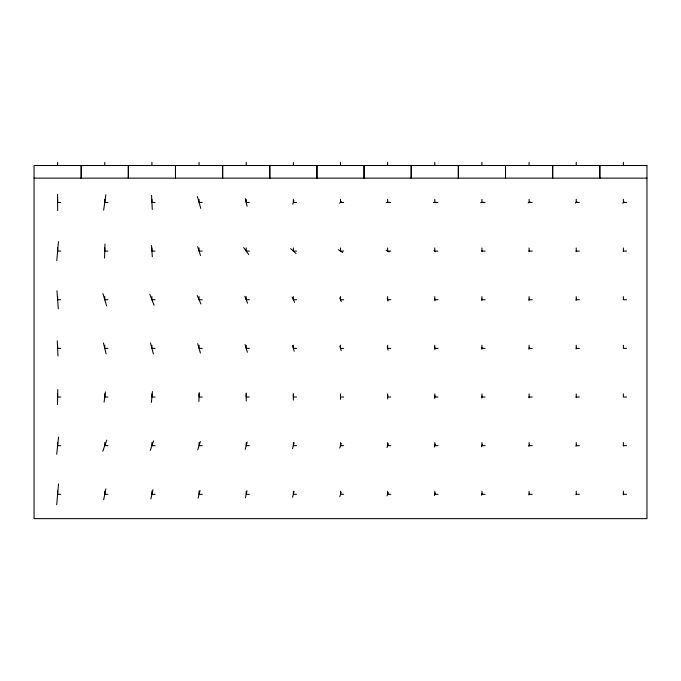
<?xml version="1.0" encoding="UTF-8"?>
<svg xmlns="http://www.w3.org/2000/svg" width="681" height="681" viewBox="0 0 681 681"><rect width="100%" height="100%" fill="white"/><g stroke="black" fill="none" stroke-linecap="round" stroke-linejoin="round"><path stroke-width="1.02" d="M481.935 349.353L481.935 347.412M387.634 398.947L387.659 395.108M57.442 404.531L57.808 389.523M104.559 258.116L104.976 244.079M198.903 401.509L199.218 392.545M56.778 260.576L58.464 241.61M56.693 504.766L58.557 483.859M434.665 398.428L434.921 395.618M481.867 300.551L482.012 298.925M151.403 402.488L152.425 391.558M56.702 454.236L58.549 437.108M529.001 349.157L529.171 347.608M104.091 402.148L105.444 391.907M103.648 210.174L105.887 194.74M576.135 349.004L576.33 347.753M528.984 251.681L529.18 250.506M481.756 398.036L482.122 396.01M576.1 397.678L576.356 396.368M103.682 499.76L105.861 488.864M245.432 497.82L246.99 490.797M528.933 300.432L529.239 299.044M150.867 498.943L152.97 489.673M198.086 498.237L200.035 490.38M292.583 497.224L294.124 491.401M245.203 449.375L247.212 441.952M292.532 448.626L294.175 442.71M481.654 495.317L482.225 493.299M528.873 397.789L529.299 396.257M434.367 447.111L435.219 444.225M292.821 204.249L293.886 200.657M339.793 496.602L341.207 492.022M197.754 449.877L200.376 441.458M434.418 495.521L435.168 493.104M576.015 300.398L576.441 299.078M339.742 448.038L341.258 443.297M528.873 494.942L529.299 493.674M576.024 251.698L576.432 250.497M150.28 450.464L153.557 440.871M102.763 451.265L106.781 440.071M386.987 447.528L388.315 443.808M387.038 495.904L388.264 492.721M481.501 446.745L482.378 444.591M623.183 251.544L623.566 250.642M576.032 494.755L576.432 493.861M528.728 446.361L529.443 444.974M575.947 446.217L576.518 445.119M622.894 203.304L623.864 201.602M575.385 203.04L577.071 201.865M339.393 203.202L341.607 201.704M528.141 202.878L530.022 202.027M480.633 202.691L483.246 202.214M386.187 202.632L389.106 202.274M433.337 202.555L436.24 202.351M34.05 178.133L646.95 178.133M60.779 202.453L57.621 202.453L57.621 199.303M107.921 202.453L104.772 202.453L104.772 199.303M155.072 202.453L151.914 202.453L151.914 199.303M202.214 202.453L199.065 202.453L199.065 199.303M249.357 202.453L246.207 202.453L246.207 199.303M296.507 202.453L293.349 202.453L293.349 199.303M343.65 202.453L340.5 202.453L340.5 199.303M390.8 202.453L387.642 202.453L387.642 199.303M437.943 202.453L434.793 202.453L434.793 199.303M485.093 202.453L481.935 202.453L481.935 199.303M532.236 202.453L529.086 202.453L529.086 199.303M579.386 202.453L576.228 202.453L576.228 199.303M626.529 202.453L623.379 202.453L623.379 199.303M60.779 251.093L57.621 251.093L57.621 247.944M107.921 251.093L104.772 251.093L104.772 247.944M155.064 251.093L151.914 251.093L151.914 247.944M202.214 251.102L199.065 251.102L199.065 247.944M249.357 251.093L246.207 251.093L246.207 247.944M296.507 251.093L293.349 251.093L293.349 247.944M343.65 251.093L340.5 251.093L340.5 247.944M390.8 251.093L387.642 251.093L387.642 247.944M437.943 251.093L434.793 251.093L434.793 247.944M485.093 251.093L481.935 251.093L481.935 247.944M532.236 251.093L529.086 251.093L529.086 247.944M579.386 251.093L576.228 251.093L576.228 247.944M626.529 251.093L623.379 251.093L623.379 247.944M60.779 299.742L57.621 299.742L57.621 296.584M107.921 299.742L104.772 299.742L104.772 296.584M155.064 299.742L151.914 299.742L151.914 296.584M202.214 299.742L199.065 299.742L199.065 296.584M249.357 299.742L246.207 299.742L246.207 296.584M296.507 299.742L293.358 299.742L293.358 296.584M343.65 299.742L340.5 299.742L340.5 296.584M390.8 299.742L387.642 299.742L387.642 296.584M437.943 299.742L434.793 299.742L434.793 296.584M485.093 299.734L481.935 299.734L481.935 296.584M532.236 299.734L529.086 299.734L529.086 296.584M579.386 299.734L576.228 299.734L576.228 296.584M626.529 299.742L623.379 299.742L623.379 296.584M60.779 348.383L57.621 348.383L57.621 345.233M107.921 348.383L104.772 348.383L104.772 345.233M155.064 348.383L151.914 348.383L151.914 345.233M202.214 348.383L199.065 348.383L199.065 345.233M249.365 348.383L246.207 348.383L246.207 345.233M296.507 348.383L293.358 348.383L293.358 345.233M343.65 348.383L340.5 348.383L340.5 345.233M390.8 348.383L387.642 348.383L387.642 345.233M437.943 348.383L434.793 348.383L434.793 345.233M485.093 348.383L481.935 348.383L481.935 345.224M532.236 348.383L529.086 348.383L529.086 345.224M579.386 348.383L576.228 348.383L576.228 345.224M626.529 348.383L623.379 348.383L623.379 345.224M60.779 397.023L57.621 397.023L57.621 393.873M107.921 397.023L104.772 397.023L104.772 393.873M155.072 397.023L151.914 397.023L151.914 393.873M202.214 397.023L199.065 397.023L199.065 393.873M249.365 397.023L246.207 397.023L246.207 393.873M296.507 397.023L293.358 397.023L293.358 393.873M343.65 397.023L340.5 397.023L340.5 393.873M390.8 397.023L387.651 397.023L387.651 393.873M437.943 397.023L434.793 397.023L434.793 393.873M485.093 397.023L481.944 397.023L481.944 393.873M532.236 397.023L529.086 397.023L529.086 393.873M579.386 397.023L576.228 397.023L576.228 393.873M626.529 397.023L623.379 397.023L623.379 393.873M60.779 445.672L57.621 445.672L57.621 442.514M107.921 445.672L104.772 445.672L104.772 442.514M155.072 445.672L151.914 445.672L151.914 442.514M202.214 445.663L199.065 445.663L199.065 442.514M249.365 445.663L246.207 445.663L246.207 442.514M296.507 445.663L293.358 445.663L293.358 442.514M343.65 445.672L340.5 445.672L340.5 442.514M390.8 445.672L387.651 445.672L387.651 442.514M437.943 445.663L434.793 445.663L434.793 442.514M485.093 445.663L481.944 445.663L481.944 442.514M532.236 445.663L529.086 445.663L529.086 442.514M579.386 445.663L576.228 445.663L576.228 442.514M626.529 445.663L623.379 445.663L623.379 442.514M60.779 494.312L57.621 494.312L57.621 491.154M107.921 494.312L104.772 494.312L104.772 491.154M155.072 494.312L151.914 494.312L151.914 491.154M202.214 494.312L199.065 494.312L199.065 491.154M249.357 494.312L246.207 494.312L246.207 491.154M296.507 494.312L293.349 494.312L293.349 491.154M343.65 494.312L340.5 494.312L340.5 491.154M390.8 494.312L387.651 494.312L387.651 491.154M437.943 494.312L434.793 494.312L434.793 491.154M485.093 494.312L481.944 494.312L481.944 491.154M532.236 494.312L529.086 494.312L529.086 491.154M579.386 494.312L576.228 494.312L576.228 491.154M626.529 494.312L623.379 494.312L623.379 491.154M386.136 250.199L389.157 251.996M338.338 249.714L342.662 252.472M433.993 250.455L435.585 251.74M290.676 248.693L296.031 253.494M243.662 247.578L248.752 254.617M481.637 250.523L482.233 251.664M292.123 297.095L294.592 302.39M197.184 295.486L200.938 303.998M339.666 297.844L341.334 301.64M244.837 296.261L247.578 303.215M149.803 294.286L154.025 305.19M623.285 445.425L623.464 445.91M387.208 298.397L388.076 301.079M197.635 246.667L200.486 255.528M292.472 345.514L294.235 351.251M245.049 344.577L247.365 352.188M339.819 346.076L341.181 350.698M102.959 293.588L106.576 305.897M197.694 343.701L200.427 353.064M197.379 196.537L200.742 208.369M150.467 342.935L153.361 353.831M103.444 342.96L106.091 353.814M387.251 346.68L388.042 350.085M245.313 198.622L247.092 206.283M623.302 493.844L623.455 494.781M434.631 298.729L434.946 300.755M434.674 347.097L434.912 349.668M151.505 245.483L152.323 256.711M56.957 290.727L58.285 308.757M151.548 195.379L152.28 209.527M57.264 340.755L57.979 356.018M246.173 393.082L246.25 400.964M57.553 194.323L57.689 210.582M340.483 394.657L340.517 399.389M293.332 393.976L293.383 400.07M623.379 162.367L623.379 165.517M576.228 162.367L576.228 165.517M529.086 162.367L529.086 165.517M481.935 162.367L481.944 165.517M434.793 162.367L434.793 165.517M387.642 162.367L387.651 165.517M340.5 162.367L340.5 165.517M293.358 162.367L293.349 165.517M246.207 162.367L246.207 165.517M199.065 162.367L199.065 165.517M151.914 162.367L151.914 165.517M104.772 162.367L104.772 165.517M57.621 162.367L57.621 165.517M81.201 165.517L81.201 178.133L81.201 165.517M128.343 165.517L128.343 178.133L128.343 165.517M175.494 165.517L175.485 178.133L175.485 165.517M222.636 165.517L222.636 178.133L222.636 165.517M269.778 165.517L269.778 178.133L269.778 165.517M316.929 165.517L316.929 178.133L316.929 165.517M364.071 165.517L364.071 178.133L364.071 165.517M411.222 165.517L411.222 178.133L411.222 165.517M458.364 165.517L458.364 178.133L458.364 165.517M505.515 165.517L505.506 178.133L505.506 165.517M552.657 165.517L552.657 178.133L552.657 165.517M599.808 165.517L599.808 178.133L599.808 165.517M646.95 165.517L34.05 165.517L34.05 518.633L646.95 518.633L646.95 165.517"/></g></svg>
